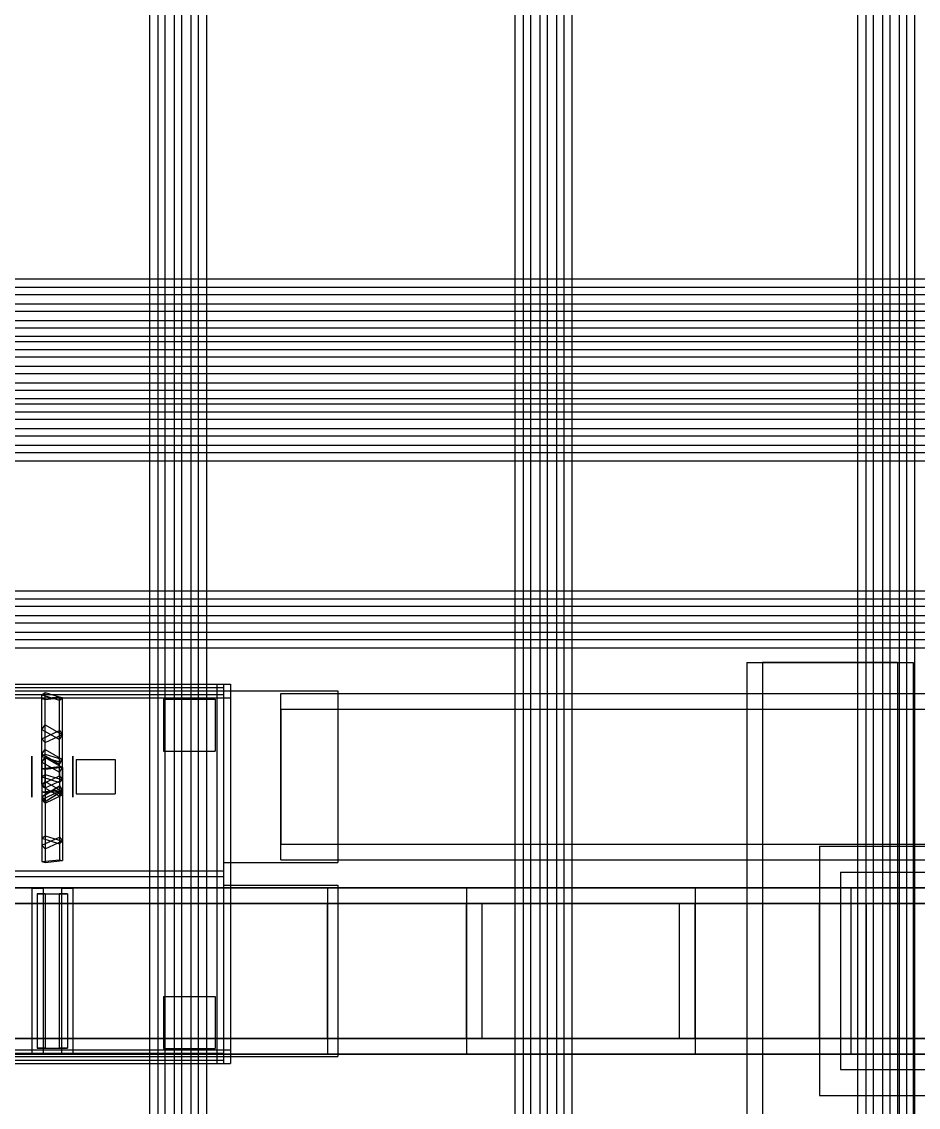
# Model space of a CAD drawing. Header units: millimetres. Extents: x -1355 to 669, y -1138 to 733.
# Drawn here: x -325.8 to -239.5, y -390.2 to -285.7 of the extents above; entities that cross this region are included whole.
import ezdxf

# ---------------------------------------------------------------- set-up
doc = ezdxf.new("R2010")
doc.units = ezdxf.units.MM
doc.layers.add('HIDDEN', color=8, linetype='Continuous')

msp = doc.modelspace()

# ---------------------------------------------------------------- linework, layer by layer
at = {"layer": 'HIDDEN'}
for points in [[(-313.55, -226.45), (-313.55, -485.95)], [(-313.55, -226.45), (-313.55, -485.95)], [(-308.05, -226.45), (-308.05, -485.95)], [(-308.05, -226.45), (-308.05, -485.95)], [(-312.75, -226.95), (-312.75, -485.45)], [(-312.75, -226.95), (-312.75, -485.45)], [(-312.05, -226.95), (-312.05, -485.45)], [(-312.05, -226.95), (-312.05, -485.45)], [(-311.15, -226.95), (-311.15, -485.45)], [(-311.15, -226.95), (-311.15, -485.45)], [(-310.45, -226.95), (-310.45, -485.45)], [(-310.45, -226.95), (-310.45, -485.45)], [(-309.55, -226.95), (-309.55, -485.45)], [(-309.55, -226.95), (-309.55, -485.45)], [(-308.85, -226.95), (-308.85, -485.45)], [(-308.85, -226.95), (-308.85, -485.45)], [(-245.35, -232.45), (-245.35, -490.95)], [(-245.35, -232.45), (-245.35, -490.95)], [(-244.55, -232.95), (-244.55, -490.45)], [(-244.55, -232.95), (-244.55, -490.45)], [(-243.85, -232.95), (-243.85, -490.45)], [(-243.85, -232.95), (-243.85, -490.45)], [(-242.95, -232.95), (-242.95, -490.45)], [(-242.95, -232.95), (-242.95, -490.45)], [(-242.25, -232.95), (-242.25, -490.45)], [(-242.25, -232.95), (-242.25, -490.45)], [(-241.35, -232.95), (-241.35, -490.45)], [(-241.35, -232.95), (-241.35, -490.45)], [(-240.65, -232.95), (-240.65, -490.45)], [(-240.65, -232.95), (-240.65, -490.45)], [(-239.85, -232.45), (-239.85, -490.95)], [(-239.85, -232.45), (-239.85, -490.95)], [(-278.35, -244.45), (-278.35, -482.95)], [(-278.35, -244.45), (-278.35, -482.95)], [(-272.85, -244.45), (-272.85, -482.95)], [(-272.85, -244.45), (-272.85, -482.95)], [(-277.55, -244.95), (-277.55, -482.45)], [(-277.55, -244.95), (-277.55, -482.45)], [(-276.85, -244.95), (-276.85, -482.45)], [(-276.85, -244.95), (-276.85, -482.45)], [(-275.95, -244.95), (-275.95, -482.45)], [(-275.95, -244.95), (-275.95, -482.45)], [(-275.25, -244.95), (-275.25, -482.45)], [(-275.25, -244.95), (-275.25, -482.45)], [(-274.35, -244.95), (-274.35, -482.45)], [(-274.35, -244.95), (-274.35, -482.45)], [(-273.65, -244.95), (-273.65, -482.45)], [(-273.65, -244.95), (-273.65, -482.45)], [(-424.43, -310.45), (-155.65, -310.45)], [(-424.43, -310.45), (-155.65, -310.45)], [(-423.93, -311.25), (-156.15, -311.25)], [(-423.93, -311.25), (-156.15, -311.25)], [(-423.93, -311.95), (-156.15, -311.95)], [(-423.93, -311.95), (-156.15, -311.95)], [(-423.93, -312.85), (-156.15, -312.85)], [(-423.93, -312.85), (-156.15, -312.85)], [(-423.93, -313.55), (-156.15, -313.55)], [(-423.93, -313.55), (-156.15, -313.55)], [(-423.93, -314.45), (-156.15, -314.45)], [(-423.93, -314.45), (-156.15, -314.45)], [(-423.93, -315.15), (-156.15, -315.15)], [(-423.93, -315.15), (-156.15, -315.15)], [(-438.75, -316.45), (-147.85, -316.45)], [(-438.75, -316.45), (-147.85, -316.45)], [(-424.43, -315.95), (-155.65, -315.95)], [(-424.43, -315.95), (-155.65, -315.95)], [(-438.25, -317.25), (-148.35, -317.25)], [(-438.25, -317.25), (-148.35, -317.25)], [(-438.25, -317.95), (-148.35, -317.95)], [(-438.25, -317.95), (-148.35, -317.95)], [(-438.25, -318.85), (-148.35, -318.85)], [(-438.25, -318.85), (-148.35, -318.85)], [(-438.25, -319.55), (-148.35, -319.55)], [(-438.25, -319.55), (-148.35, -319.55)], [(-438.25, -320.45), (-148.35, -320.45)], [(-438.25, -320.45), (-148.35, -320.45)], [(-438.25, -321.15), (-148.35, -321.15)], [(-438.25, -321.15), (-148.35, -321.15)], [(-438.75, -321.95), (-147.85, -321.95)], [(-438.75, -321.95), (-147.85, -321.95)], [(-408.45, -322.45), (-140.05, -322.45)], [(-408.45, -322.45), (-140.05, -322.45)], [(-407.95, -323.25), (-140.55, -323.25)], [(-407.95, -323.25), (-140.55, -323.25)], [(-407.95, -323.95), (-140.55, -323.95)], [(-407.95, -323.95), (-140.55, -323.95)], [(-407.95, -324.85), (-140.55, -324.85)], [(-407.95, -324.85), (-140.55, -324.85)], [(-407.95, -325.55), (-140.55, -325.55)], [(-407.95, -325.55), (-140.55, -325.55)], [(-407.95, -326.45), (-140.55, -326.45)], [(-407.95, -326.45), (-140.55, -326.45)], [(-408.45, -327.95), (-140.05, -327.95)], [(-408.45, -327.95), (-140.05, -327.95)], [(-407.95, -327.15), (-140.55, -327.15)], [(-407.95, -327.15), (-140.55, -327.15)], [(-374.75, -340.45), (-116.65, -340.45)], [(-374.75, -340.45), (-116.65, -340.45)], [(-374.25, -341.25), (-117.15, -341.25)], [(-374.25, -341.25), (-117.15, -341.25)], [(-374.25, -341.95), (-117.15, -341.95)], [(-374.25, -341.95), (-117.15, -341.95)], [(-374.25, -342.85), (-117.15, -342.85)], [(-374.25, -342.85), (-117.15, -342.85)], [(-374.25, -343.55), (-117.15, -343.55)], [(-374.25, -343.55), (-117.15, -343.55)], [(-374.25, -344.45), (-117.15, -344.45)], [(-374.25, -344.45), (-117.15, -344.45)], [(-374.25, -345.15), (-117.15, -345.15)], [(-374.25, -345.15), (-117.15, -345.15)], [(-374.75, -345.95), (-116.65, -345.95)], [(-374.75, -345.95), (-116.65, -345.95)], [(-256, -347.35), (-240, -347.35)], [(-256, -347.35), (-240, -347.35)], [(-256, -347.35), (-256, -432.2)], [(-256, -347.35), (-256, -432.2)], [(-254.5, -347.35), (-254.5, -432.2)], [(-254.5, -347.35), (-254.5, -432.2)], [(-241.5, -347.35), (-254.5, -347.35)], [(-241.5, -347.35), (-254.5, -347.35)], [(-241.5, -347.35), (-241.5, -432.2)], [(-241.5, -347.35), (-241.5, -432.2)], [(-240, -347.35), (-240, -432.2)], [(-240, -347.35), (-240, -432.2)], [(-432.9, -349.44), (-306.4, -349.44)], [(-432.9, -349.44), (-306.4, -349.44)], [(-432.9, -349.44), (-306.4, -349.44)], [(-432.9, -349.44), (-306.4, -349.44)], [(-432.9, -349.77), (-306.4, -349.77)], [(-432.9, -349.77), (-306.4, -349.77)], [(-307.06, -349.44), (-305.74, -349.44)], [(-307.06, -349.44), (-305.74, -349.44)], [(-307.06, -349.44), (-307.06, -350.76)], [(-307.06, -349.44), (-307.06, -350.76)], [(-306.4, -349.44), (-306.4, -350.76)], [(-306.4, -349.44), (-306.4, -350.76)], [(-306.4, -349.44), (-306.4, -350.76)], [(-306.4, -349.44), (-306.4, -350.76)], [(-306.4, -349.77), (-306.4, -350.43)], [(-306.4, -349.77), (-306.4, -350.43)], [(-305.74, -349.44), (-305.74, -350.76)], [(-305.74, -349.44), (-305.74, -350.76)], [(-432.9, -350.1), (-306.4, -350.1)], [(-432.9, -350.1), (-306.4, -350.1)], [(-432.9, -350.1), (-306.4, -350.1)], [(-432.9, -350.1), (-306.4, -350.1)], [(-432.9, -350.43), (-306.4, -350.43)], [(-432.9, -350.43), (-306.4, -350.43)], [(-432.9, -350.76), (-306.4, -350.76)], [(-432.9, -350.76), (-306.4, -350.76)], [(-432.9, -350.76), (-306.4, -350.76)], [(-432.9, -350.76), (-306.4, -350.76)], [(-323.89, -350.49), (-323.6, -350.25)], [(-323.89, -350.49), (-322.2, -351)], [(-323.89, -356.4), (-323.89, -350.49)], [(-323.89, -350.84), (-322.2, -350.66)], [(-323.89, -357.55), (-323.89, -350.84)], [(-323.89, -350.84), (-323.6, -350.93)], [(-323.6, -350.25), (-321.91, -350.77)], [(-323.6, -356.17), (-323.6, -350.25)], [(-323.6, -350.93), (-321.91, -350.74)], [(-323.6, -357.64), (-323.6, -350.93)], [(-322.2, -357.37), (-322.2, -350.66)], [(-322.2, -350.66), (-321.91, -350.74)], [(-322.2, -351), (-321.91, -350.77)], [(-322.2, -356.92), (-322.2, -351)], [(-321.91, -357.45), (-321.91, -350.74)], [(-321.91, -356.69), (-321.91, -350.77)], [(-312.2, -350.9), (-307.2, -350.9)], [(-312.2, -350.9), (-307.2, -350.9)], [(-312.2, -350.9), (-312.2, -355.9)], [(-312.2, -350.9), (-312.2, -355.9)], [(-307.2, -350.9), (-307.2, -355.9)], [(-307.2, -350.9), (-307.2, -355.9)], [(-307.06, -350.1), (-305.74, -350.1)], [(-307.06, -350.1), (-305.74, -350.1)], [(-307.06, -350.1), (-307.06, -385.3)], [(-307.06, -350.1), (-307.06, -385.3)], [(-307.06, -350.1), (-305.74, -350.1)], [(-307.06, -350.1), (-305.74, -350.1)], [(-307.06, -350.1), (-307.06, -385.3)], [(-307.06, -350.1), (-307.06, -385.3)], [(-307.06, -350.76), (-305.74, -350.76)], [(-307.06, -350.76), (-305.74, -350.76)], [(-306.4, -350.1), (-306.4, -385.3)], [(-306.4, -350.1), (-306.4, -385.3)], [(-306.4, -350.1), (-306.4, -385.3)], [(-306.4, -350.1), (-306.4, -385.3)], [(-306.4, -350.1), (-295.4, -350.1)], [(-306.4, -350.1), (-295.4, -350.1)], [(-306.4, -350.1), (-306.4, -366.6)], [(-306.4, -350.1), (-306.4, -366.6)], [(-305.74, -350.1), (-305.74, -385.3)], [(-305.74, -350.1), (-305.74, -385.3)], [(-305.74, -350.1), (-305.74, -385.3)], [(-305.74, -350.1), (-305.74, -385.3)], [(-300.9, -350.35), (-237, -350.35)], [(-300.9, -366.35), (-300.9, -350.35)], [(-300.9, -350.35), (-237, -350.35)], [(-300.9, -366.35), (-300.9, -350.35)], [(-295.4, -350.1), (-295.4, -366.6)], [(-295.4, -350.1), (-295.4, -366.6)], [(-300.9, -351.85), (-237, -351.85)], [(-300.9, -351.85), (-237, -351.85)], [(-300.9, -351.85), (-300.9, -364.85)], [(-300.9, -351.85), (-300.9, -364.85)], [(-323.89, -353.81), (-323.6, -353.37)], [(-323.89, -353.81), (-322.2, -354.78)], [(-323.89, -356.16), (-323.89, -353.81)], [(-323.89, -354.71), (-322.2, -353.92)], [(-323.6, -353.37), (-321.91, -354.34)], [(-323.6, -355.72), (-323.6, -353.37)], [(-322.2, -358.28), (-322.2, -353.92)], [(-322.2, -353.92), (-321.91, -354.28)], [(-323.89, -359.08), (-323.89, -354.71)], [(-323.89, -354.71), (-323.6, -355.07)], [(-323.6, -355.07), (-321.91, -354.28)], [(-323.6, -359.44), (-323.6, -355.07)], [(-322.2, -354.78), (-321.91, -354.34)], [(-322.2, -357.14), (-322.2, -354.78)], [(-321.91, -358.64), (-321.91, -354.28)], [(-321.91, -356.7), (-321.91, -354.34)], [(-323.89, -356.16), (-323.6, -355.72)], [(-323.89, -356.16), (-322.2, -357.14)], [(-323.89, -356.4), (-323.6, -356.17)], [(-323.6, -355.72), (-321.91, -356.7)], [(-323.6, -356.17), (-321.91, -356.69)], [(-312.2, -355.9), (-307.2, -355.9)], [(-312.2, -355.9), (-307.2, -355.9)], [(-324.88, -356.37), (-324.88, -356.45)], [(-324.88, -356.37), (-324.88, -356.37)], [(-324.88, -356.4), (-324.88, -356.37)], [(-324.88, -356.55), (-324.88, -356.4)], [(-324.88, -356.45), (-324.88, -356.64)], [(-324.88, -356.8), (-324.88, -356.55)], [(-324.88, -356.64), (-324.88, -356.93)], [(-324.88, -357.14), (-324.88, -356.8)], [(-324.88, -356.93), (-324.88, -357.31)], [(-324.88, -357.55), (-324.88, -357.14)], [(-324.88, -357.31), (-324.88, -357.74)], [(-323.89, -356.4), (-322.2, -356.92)], [(-323.89, -356.95), (-323.6, -356.5)], [(-323.89, -356.95), (-322.2, -357.92)], [(-323.89, -356.95), (-323.89, -359.25)], [(-323.6, -356.5), (-321.91, -357.48)], [(-323.6, -356.5), (-323.6, -358.81)], [(-322.2, -356.92), (-321.91, -356.69)], [(-322.2, -357.14), (-321.91, -356.7)], [(-320.92, -356.37), (-320.92, -356.45)], [(-320.92, -356.37), (-320.92, -356.37)], [(-320.92, -356.4), (-320.92, -356.37)], [(-320.92, -356.55), (-320.92, -356.4)], [(-320.92, -356.45), (-320.92, -356.64)], [(-320.92, -356.8), (-320.92, -356.55)], [(-320.92, -356.64), (-320.92, -356.93)], [(-320.92, -357.14), (-320.92, -356.8)], [(-320.92, -356.93), (-320.92, -357.31)], [(-320.92, -357.55), (-320.92, -357.14)], [(-320.92, -357.31), (-320.92, -357.74)], [(-320.59, -356.7), (-316.85, -356.7)], [(-320.59, -356.7), (-316.85, -356.7)], [(-320.59, -356.7), (-320.59, -360)], [(-320.59, -356.7), (-320.59, -360)], [(-316.85, -356.7), (-316.85, -360)], [(-316.85, -356.7), (-316.85, -360)], [(-324.88, -358.01), (-324.88, -357.55)], [(-324.88, -357.74), (-324.88, -358.21)], [(-324.88, -358.49), (-324.88, -358.01)], [(-324.88, -358.21), (-324.88, -358.68)], [(-323.89, -357.55), (-322.2, -357.37)], [(-323.89, -357.55), (-323.6, -357.64)], [(-323.89, -358.38), (-323.6, -358.15)], [(-323.89, -359.08), (-322.2, -358.28)], [(-323.89, -358.38), (-322.2, -358.9)], [(-323.89, -358.38), (-323.89, -364.28)], [(-323.6, -357.64), (-321.91, -357.45)], [(-323.6, -358.15), (-321.91, -358.67)], [(-323.6, -358.15), (-323.6, -364.04)], [(-322.2, -357.37), (-321.91, -357.45)], [(-322.2, -357.92), (-321.91, -357.48)], [(-322.2, -357.92), (-322.2, -360.23)], [(-322.2, -358.28), (-321.91, -358.64)], [(-321.91, -357.48), (-321.91, -359.79)], [(-320.92, -358.01), (-320.92, -357.55)], [(-320.92, -357.74), (-320.92, -358.21)], [(-320.92, -358.49), (-320.92, -358.01)], [(-320.92, -358.21), (-320.92, -358.68)], [(-324.88, -358.96), (-324.88, -358.49)], [(-324.88, -358.68), (-324.88, -359.14)], [(-324.88, -359.39), (-324.88, -358.96)], [(-324.88, -359.14), (-324.88, -359.55)], [(-324.88, -359.76), (-324.88, -359.39)], [(-323.89, -359.25), (-323.6, -358.81)], [(-323.89, -359.08), (-323.6, -359.44)], [(-323.89, -360.26), (-322.2, -359.22)], [(-323.89, -360.28), (-322.2, -359.25)], [(-323.89, -359.25), (-322.2, -360.23)], [(-323.6, -359.44), (-321.91, -358.64)], [(-323.6, -358.81), (-321.91, -359.79)], [(-322.2, -358.9), (-321.91, -358.67)], [(-322.2, -358.9), (-322.2, -364.8)], [(-322.2, -359.22), (-322.2, -359.25)], [(-322.2, -359.22), (-321.91, -359.69)], [(-322.2, -359.25), (-321.91, -359.72)], [(-321.91, -358.67), (-321.91, -364.56)], [(-320.92, -358.96), (-320.92, -358.49)], [(-320.92, -358.68), (-320.92, -359.14)], [(-320.92, -359.39), (-320.92, -358.96)], [(-320.92, -359.14), (-320.92, -359.55)], [(-320.92, -359.76), (-320.92, -359.39)], [(-324.88, -359.55), (-324.88, -359.89)], [(-324.88, -360.05), (-324.88, -359.76)], [(-324.88, -359.89), (-324.88, -360.15)], [(-324.88, -360.24), (-324.88, -360.05)], [(-324.88, -360.15), (-324.88, -360.29)], [(-324.88, -360.33), (-324.88, -360.24)], [(-324.88, -360.29), (-324.88, -360.33)], [(-324.88, -360.33), (-324.88, -360.33)], [(-323.89, -359.81), (-322.2, -359.63)], [(-323.89, -360.55), (-322.2, -359.76)], [(-323.89, -359.81), (-323.89, -366.53)], [(-323.89, -359.81), (-323.6, -359.89)], [(-323.89, -360.26), (-323.89, -360.28)], [(-323.89, -360.26), (-323.6, -360.73)], [(-323.89, -360.28), (-323.6, -360.75)], [(-323.6, -360.73), (-321.91, -359.69)], [(-323.6, -359.89), (-321.91, -359.71)], [(-323.6, -360.75), (-321.91, -359.72)], [(-323.6, -359.89), (-323.6, -366.61)], [(-323.6, -360.9), (-321.91, -360.11)], [(-322.2, -359.63), (-322.2, -366.35)], [(-322.2, -359.63), (-321.91, -359.71)], [(-322.2, -359.76), (-322.2, -364.16)], [(-322.2, -359.76), (-321.91, -360.11)], [(-322.2, -360.23), (-321.91, -359.79)], [(-321.91, -359.69), (-321.91, -359.72)], [(-321.91, -359.71), (-321.91, -366.43)], [(-321.91, -360.11), (-321.91, -364.52)], [(-320.92, -359.55), (-320.92, -359.89)], [(-320.92, -360.05), (-320.92, -359.76)], [(-320.92, -359.89), (-320.92, -360.15)], [(-320.92, -360.24), (-320.92, -360.05)], [(-320.92, -360.15), (-320.92, -360.29)], [(-320.92, -360.33), (-320.92, -360.24)], [(-320.92, -360.29), (-320.92, -360.33)], [(-320.92, -360.33), (-320.92, -360.33)], [(-320.59, -360), (-316.85, -360)], [(-320.59, -360), (-316.85, -360)], [(-323.89, -360.55), (-323.89, -364.95)], [(-323.89, -360.55), (-323.6, -360.9)], [(-323.6, -360.73), (-323.6, -360.75)], [(-323.6, -360.9), (-323.6, -365.31)], [(-323.89, -364.28), (-323.6, -364.04)], [(-323.89, -364.95), (-322.2, -364.16)], [(-323.89, -364.28), (-322.2, -364.8)], [(-323.6, -364.04), (-321.91, -364.56)], [(-323.6, -365.31), (-321.91, -364.52)], [(-322.2, -364.16), (-321.91, -364.52)], [(-322.2, -364.8), (-321.91, -364.56)], [(-323.89, -364.95), (-323.6, -365.31)], [(-300.9, -364.85), (-237, -364.85)], [(-300.9, -364.85), (-237, -364.85)], [(-249, -365.05), (-221, -365.05)], [(-249, -365.05), (-221, -365.05)], [(-249, -365.05), (-249, -389.05)], [(-249, -365.05), (-249, -389.05)], [(-323.89, -366.53), (-322.2, -366.35)], [(-323.89, -366.53), (-323.6, -366.61)], [(-323.6, -366.61), (-321.91, -366.43)], [(-322.2, -366.35), (-321.91, -366.43)], [(-306.4, -366.6), (-295.4, -366.6)], [(-306.4, -366.6), (-295.4, -366.6)], [(-300.9, -366.35), (-237, -366.35)], [(-300.9, -366.35), (-237, -366.35)], [(-353.15, -367.42), (-306.4, -367.42)], [(-353.15, -367.42), (-306.4, -367.42)], [(-306.4, -367.42), (-306.4, -367.97)], [(-306.4, -367.42), (-306.4, -367.97)], [(-247, -367.55), (-223, -367.55)], [(-247, -367.55), (-223, -367.55)], [(-247, -367.55), (-247, -386.55)], [(-247, -367.55), (-247, -386.55)], [(-353.15, -367.97), (-306.4, -367.97)], [(-353.15, -367.97), (-306.4, -367.97)], [(-306.4, -368.8), (-295.4, -368.8)], [(-306.4, -368.8), (-295.4, -368.8)], [(-306.4, -368.8), (-306.4, -385.3)], [(-306.4, -368.8), (-306.4, -385.3)], [(-295.4, -368.8), (-295.4, -385.3)], [(-295.4, -368.8), (-295.4, -385.3)], [(-475, -369.05), (-64, -369.05)], [(-475, -369.05), (-64, -369.05)], [(-224, -369.05), (-360, -369.05)], [(-224, -369.05), (-360, -369.05)], [(-324.88, -369.07), (-323.78, -369.07)], [(-324.88, -369.07), (-323.78, -369.07)], [(-324.88, -369.07), (-324.88, -385.02)], [(-324.88, -369.07), (-324.88, -385.02)], [(-324.36, -369.62), (-322.23, -369.62)], [(-324.36, -369.62), (-323.57, -369.62)], [(-324.36, -369.62), (-324.36, -384.47)], [(-324.36, -369.62), (-322.23, -369.62)], [(-323.57, -369.62), (-324.36, -369.62)], [(-324.36, -369.62), (-324.36, -384.47)], [(-324.36, -369.62), (-322.23, -369.62)], [(-324.36, -369.62), (-323.57, -369.62)], [(-324.36, -369.62), (-324.36, -384.47)], [(-324.36, -369.62), (-322.23, -369.62)], [(-323.57, -369.62), (-324.36, -369.62)], [(-324.36, -369.62), (-324.36, -384.47)], [(-324.36, -369.62), (-322.23, -369.62)], [(-324.36, -369.62), (-323.57, -369.62)], [(-324.36, -369.62), (-324.36, -384.47)], [(-324.36, -369.62), (-322.23, -369.62)], [(-323.57, -369.62), (-324.36, -369.62)], [(-324.36, -369.62), (-324.36, -384.47)], [(-324.36, -369.62), (-322.23, -369.62)], [(-324.36, -369.62), (-323.57, -369.62)], [(-324.36, -369.62), (-324.36, -384.47)], [(-324.36, -369.62), (-322.23, -369.62)], [(-323.57, -369.62), (-324.36, -369.62)], [(-324.36, -369.62), (-324.36, -384.47)], [(-324.36, -369.62), (-322.23, -369.62)], [(-324.36, -369.62), (-323.57, -369.62)], [(-324.36, -369.62), (-324.36, -384.47)], [(-323.78, -369.07), (-323.78, -385.02)], [(-323.78, -369.07), (-323.78, -385.02)], [(-323.57, -369.62), (-321.44, -369.62)], [(-323.57, -369.62), (-323.57, -384.47)], [(-323.57, -369.62), (-321.44, -369.62)], [(-323.57, -369.62), (-323.57, -384.47)], [(-323.57, -369.62), (-321.44, -369.62)], [(-323.57, -369.62), (-323.57, -384.47)], [(-323.57, -369.62), (-321.44, -369.62)], [(-323.57, -369.62), (-323.57, -384.47)], [(-323.57, -369.62), (-321.44, -369.62)], [(-323.57, -369.62), (-323.57, -384.47)], [(-323.57, -369.62), (-321.44, -369.62)], [(-323.57, -369.62), (-323.57, -384.47)], [(-323.57, -369.62), (-321.44, -369.62)], [(-323.57, -369.62), (-323.57, -384.47)], [(-323.57, -369.62), (-321.44, -369.62)], [(-323.57, -369.62), (-323.57, -384.47)], [(-323.57, -369.62), (-321.44, -369.62)], [(-323.57, -369.62), (-323.57, -384.47)], [(-322.23, -369.62), (-321.44, -369.62)], [(-322.23, -369.62), (-322.23, -384.47)], [(-321.44, -369.62), (-322.23, -369.62)], [(-322.23, -369.62), (-322.23, -384.47)], [(-322.23, -369.62), (-321.44, -369.62)], [(-322.23, -369.62), (-322.23, -384.47)], [(-321.44, -369.62), (-322.23, -369.62)], [(-322.23, -369.62), (-322.23, -384.47)], [(-322.23, -369.62), (-321.44, -369.62)], [(-322.23, -369.62), (-322.23, -384.47)], [(-321.44, -369.62), (-322.23, -369.62)], [(-322.23, -369.62), (-322.23, -384.47)], [(-322.23, -369.62), (-321.44, -369.62)], [(-322.23, -369.62), (-322.23, -384.47)], [(-321.44, -369.62), (-322.23, -369.62)], [(-322.23, -369.62), (-322.23, -384.47)], [(-322.23, -369.62), (-321.44, -369.62)], [(-322.23, -369.62), (-322.23, -384.47)], [(-322.02, -369.07), (-320.92, -369.07)], [(-322.02, -369.07), (-320.92, -369.07)], [(-322.02, -369.07), (-322.02, -385.02)], [(-322.02, -369.07), (-322.02, -385.02)], [(-321.44, -369.62), (-321.44, -384.47)], [(-321.44, -369.62), (-321.44, -384.47)], [(-321.44, -369.62), (-321.44, -384.47)], [(-321.44, -369.62), (-321.44, -384.47)], [(-321.44, -369.62), (-321.44, -384.47)], [(-321.44, -369.62), (-321.44, -384.47)], [(-321.44, -369.62), (-321.44, -384.47)], [(-321.44, -369.62), (-321.44, -384.47)], [(-321.44, -369.62), (-321.44, -384.47)], [(-320.92, -369.07), (-320.92, -385.02)], [(-320.92, -369.07), (-320.92, -385.02)], [(-296.4, -369.05), (-296.4, -385.05)], [(-296.4, -369.05), (-296.4, -385.05)], [(-261, -369.05), (-296.4, -369.05)], [(-261, -369.05), (-296.4, -369.05)], [(-283, -369.05), (-283, -385.05)], [(-283, -369.05), (-283, -385.05)], [(-249, -369.05), (-283, -369.05)], [(-249, -369.05), (-283, -369.05)], [(-283, -369.05), (-283, -385.05)], [(-283, -369.05), (-283, -385.05)], [(-261, -369.05), (-283, -369.05)], [(-261, -369.05), (-283, -369.05)], [(-261, -369.05), (-261, -385.05)], [(-261, -369.05), (-261, -385.05)], [(-261, -369.05), (-261, -385.05)], [(-261, -369.05), (-261, -385.05)], [(-249, -369.05), (-249, -385.05)], [(-249, -369.05), (-249, -385.05)], [(-246, -369.05), (-246, -385.05)], [(-246, -369.05), (-246, -385.05)], [(-246, -369.05), (-224, -369.05)], [(-246, -369.05), (-224, -369.05)], [(-475, -370.55), (-64, -370.55)], [(-475, -370.55), (-64, -370.55)], [(-224, -370.55), (-360, -370.55)], [(-224, -370.55), (-360, -370.55)], [(-261, -370.55), (-296.4, -370.55)], [(-261, -370.55), (-296.4, -370.55)], [(-296.4, -383.55), (-296.4, -370.55)], [(-296.4, -383.55), (-296.4, -370.55)], [(-249, -370.55), (-283, -370.55)], [(-249, -370.55), (-283, -370.55)], [(-283, -383.55), (-283, -370.55)], [(-283, -383.55), (-283, -370.55)], [(-262.5, -370.55), (-281.5, -370.55)], [(-281.5, -383.55), (-281.5, -370.55)], [(-262.5, -370.55), (-281.5, -370.55)], [(-281.5, -383.55), (-281.5, -370.55)], [(-262.5, -383.55), (-262.5, -370.55)], [(-262.5, -383.55), (-262.5, -370.55)], [(-261, -383.55), (-261, -370.55)], [(-261, -383.55), (-261, -370.55)], [(-249, -383.55), (-249, -370.55)], [(-249, -383.55), (-249, -370.55)], [(-244.5, -370.55), (-225.5, -370.55)], [(-244.5, -383.55), (-244.5, -370.55)], [(-244.5, -370.55), (-225.5, -370.55)], [(-244.5, -383.55), (-244.5, -370.55)], [(-312.2, -379.5), (-307.2, -379.5)], [(-312.2, -379.5), (-307.2, -379.5)], [(-312.2, -379.5), (-312.2, -384.5)], [(-312.2, -379.5), (-312.2, -384.5)], [(-307.2, -379.5), (-307.2, -384.5)], [(-307.2, -379.5), (-307.2, -384.5)], [(-475, -383.55), (-64, -383.55)], [(-475, -383.55), (-64, -383.55)], [(-224, -383.55), (-360, -383.55)], [(-224, -383.55), (-360, -383.55)], [(-324.36, -384.47), (-322.23, -384.47)], [(-324.36, -384.47), (-323.57, -384.47)], [(-324.36, -384.47), (-322.23, -384.47)], [(-323.57, -384.47), (-324.36, -384.47)], [(-324.36, -384.47), (-322.23, -384.47)], [(-324.36, -384.47), (-323.57, -384.47)], [(-324.36, -384.47), (-322.23, -384.47)], [(-323.57, -384.47), (-324.36, -384.47)], [(-324.36, -384.47), (-322.23, -384.47)], [(-324.36, -384.47), (-323.57, -384.47)], [(-324.36, -384.47), (-322.23, -384.47)], [(-323.57, -384.47), (-324.36, -384.47)], [(-324.36, -384.47), (-322.23, -384.47)], [(-324.36, -384.47), (-323.57, -384.47)], [(-324.36, -384.47), (-322.23, -384.47)], [(-323.57, -384.47), (-324.36, -384.47)], [(-324.36, -384.47), (-322.23, -384.47)], [(-324.36, -384.47), (-323.57, -384.47)], [(-323.57, -384.47), (-321.44, -384.47)], [(-323.57, -384.47), (-321.44, -384.47)], [(-323.57, -384.47), (-321.44, -384.47)], [(-323.57, -384.47), (-321.44, -384.47)], [(-323.57, -384.47), (-321.44, -384.47)], [(-323.57, -384.47), (-321.44, -384.47)], [(-323.57, -384.47), (-321.44, -384.47)], [(-323.57, -384.47), (-321.44, -384.47)], [(-323.57, -384.47), (-321.44, -384.47)], [(-322.23, -384.47), (-321.44, -384.47)], [(-321.44, -384.47), (-322.23, -384.47)], [(-322.23, -384.47), (-321.44, -384.47)], [(-321.44, -384.47), (-322.23, -384.47)], [(-322.23, -384.47), (-321.44, -384.47)], [(-321.44, -384.47), (-322.23, -384.47)], [(-322.23, -384.47), (-321.44, -384.47)], [(-321.44, -384.47), (-322.23, -384.47)], [(-322.23, -384.47), (-321.44, -384.47)], [(-312.2, -384.5), (-307.2, -384.5)], [(-312.2, -384.5), (-307.2, -384.5)], [(-261, -383.55), (-296.4, -383.55)], [(-261, -383.55), (-296.4, -383.55)], [(-249, -383.55), (-283, -383.55)], [(-249, -383.55), (-283, -383.55)], [(-262.5, -383.55), (-281.5, -383.55)], [(-262.5, -383.55), (-281.5, -383.55)], [(-244.5, -383.55), (-225.5, -383.55)], [(-244.5, -383.55), (-225.5, -383.55)], [(-475, -385.05), (-64, -385.05)], [(-475, -385.05), (-64, -385.05)], [(-432.9, -384.64), (-306.4, -384.64)], [(-432.9, -384.64), (-306.4, -384.64)], [(-432.9, -384.64), (-306.4, -384.64)], [(-432.9, -384.64), (-306.4, -384.64)], [(-432.9, -384.97), (-306.4, -384.97)], [(-432.9, -384.97), (-306.4, -384.97)], [(-432.9, -385.3), (-306.4, -385.3)], [(-432.9, -385.3), (-306.4, -385.3)], [(-432.9, -385.3), (-306.4, -385.3)], [(-432.9, -385.3), (-306.4, -385.3)], [(-224, -385.05), (-360, -385.05)], [(-224, -385.05), (-360, -385.05)], [(-324.88, -385.02), (-323.78, -385.02)], [(-324.88, -385.02), (-323.78, -385.02)], [(-322.02, -385.02), (-320.92, -385.02)], [(-322.02, -385.02), (-320.92, -385.02)], [(-307.06, -384.64), (-305.74, -384.64)], [(-307.06, -384.64), (-305.74, -384.64)], [(-307.06, -384.64), (-307.06, -385.96)], [(-307.06, -384.64), (-307.06, -385.96)], [(-307.06, -385.3), (-305.74, -385.3)], [(-307.06, -385.3), (-305.74, -385.3)], [(-307.06, -385.3), (-305.74, -385.3)], [(-307.06, -385.3), (-305.74, -385.3)], [(-306.4, -384.64), (-306.4, -385.96)], [(-306.4, -384.64), (-306.4, -385.96)], [(-306.4, -384.64), (-306.4, -385.96)], [(-306.4, -384.64), (-306.4, -385.96)], [(-306.4, -384.97), (-306.4, -385.63)], [(-306.4, -384.97), (-306.4, -385.63)], [(-306.4, -385.3), (-295.4, -385.3)], [(-306.4, -385.3), (-295.4, -385.3)], [(-305.74, -384.64), (-305.74, -385.96)], [(-305.74, -384.64), (-305.74, -385.96)], [(-261, -385.05), (-296.4, -385.05)], [(-261, -385.05), (-296.4, -385.05)], [(-249, -385.05), (-283, -385.05)], [(-249, -385.05), (-283, -385.05)], [(-261, -385.05), (-283, -385.05)], [(-261, -385.05), (-283, -385.05)], [(-246, -385.05), (-224, -385.05)], [(-246, -385.05), (-224, -385.05)], [(-432.9, -385.63), (-306.4, -385.63)], [(-432.9, -385.63), (-306.4, -385.63)], [(-432.9, -385.96), (-306.4, -385.96)], [(-432.9, -385.96), (-306.4, -385.96)], [(-432.9, -385.96), (-306.4, -385.96)], [(-432.9, -385.96), (-306.4, -385.96)], [(-307.06, -385.96), (-305.74, -385.96)], [(-307.06, -385.96), (-305.74, -385.96)], [(-247, -386.55), (-223, -386.55)], [(-247, -386.55), (-223, -386.55)], [(-249, -389.05), (-221, -389.05)], [(-249, -389.05), (-221, -389.05)]]:
    msp.add_lwpolyline(points, dxfattribs=at)

doc.saveas('drawing.dxf')
